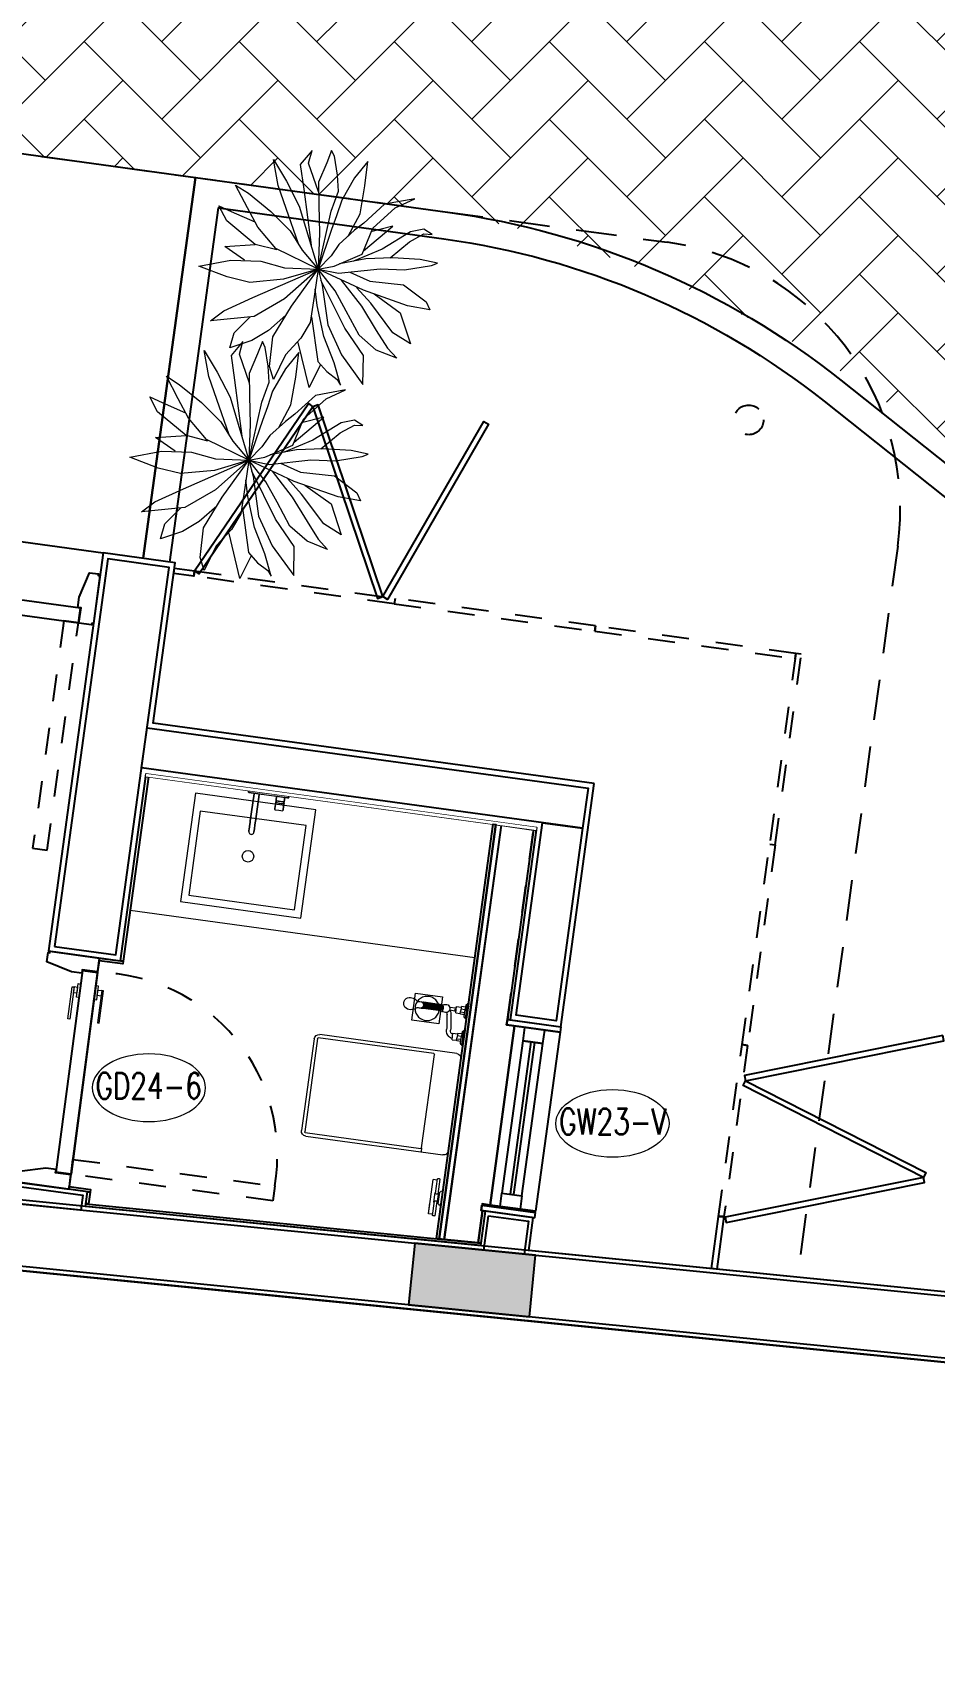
# Model space of a CAD drawing. Header units: metres. Extents: x 42 to 199, y -121 to 268.
# Drawn here: x 76.64 to 79.98, y -82.59 to -76.56 of the extents above; entities that cross this region are included whole.
import ezdxf
from ezdxf.enums import TextEntityAlignment as Align

# ---------------------------------------------------------------- set-up
doc = ezdxf.new("R2010")
doc.units = ezdxf.units.M
doc.header["$LTSCALE"] = 0.3
doc.linetypes.add('HIDDEN', pattern=[0.375, 0.25, -0.125])
doc.layers.get('0').update_dxf_attribs({"color": 8})
for name, color, linetype in [('A-Cols', 8, 'Continuous'), ('A-DWV', 8, 'Continuous'), ('A-ELEVATION 3', 8, 'Continuous'), ('A-ELEVATION 4', 8, 'Continuous'), ('A-flooring', 8, 'Continuous'), ('A-Glass', 8, 'Continuous'), ('A-Hidden-Above', 8, 'HIDDEN'), ('A-Site Boundary', 8, 'Continuous'), ('A-Wall-Full', 8, 'Continuous'), ('A-Wall-Plst', 8, 'Continuous')]:
    doc.layers.add(name, color=color, linetype=linetype)
for name, color, linetype, lineweight in [('A-DOOR TAGS', 8, 'Continuous', 9), ('A-Hatch', 8, 'Continuous', 9), ('A-LANDSCAPE', 8, 'Continuous', 5), ('A-Plumbing Fixtures', 8, 'Continuous', 0), ('DA HOUSE ARCH LAYOUT', 8, 'Continuous', 9), ('ELEVATION 3', 8, 'Continuous', 13)]:
    doc.layers.add(name, color=color, linetype=linetype, lineweight=lineweight)
doc.styles.add('RomanS-Narrow', font='romans.shx', dxfattribs={"width": 0.75})

# ---------------------------------------------------------------- blocks, each defined once
blk = doc.blocks.new('zw$195B-flat-1-flat-1-flat-1-flat-1-flat-1-flat-1')
at = {"layer": 'A-Site Boundary', "color": 8, "ltscale": 0.6}
for points in [[(30.9785, 5.1523), (30.2862, -1.8121), (29.6282, -8.4313), (29.1107, -13.637), (28.9733, -15.0186), (28.765, -17.114), (28.5491, -19.2858), (28.4154, -20.6307), (28.2929, -21.8633), (28.0026, -24.7832), (27.6923, -27.9053), (27.517, -29.6682), (27.2042, -32.8151), (26.8782, -36.0943), (26.5516, -39.3802), (-7.0022, -34.7719)], [(30.7198, 5.178), (30.0275, -1.7864), (29.3695, -8.4055), (28.852, -13.6112), (28.7146, -14.9928), (28.5063, -17.0883), (28.2904, -19.2601), (28.1567, -20.6049), (28.0342, -21.8376), (27.7439, -24.7575), (27.4336, -27.8796), (27.2583, -29.6425), (26.9455, -32.7893), (26.6195, -36.0686), (26.3195, -39.0858), (-6.7217, -34.548), (-6.3673, -30.4861), (-5.6909, -22.7347), (-5.0415, -15.2918), (-4.322, -7.0464), (-3.7186, -0.1311), (-3.2226, 5.5538)]]:
    blk.add_lwpolyline(points, dxfattribs=at)
blk = doc.blocks.new('zw$81B5-flat-1-flat-1-flat-1-flat-1-flat-1-flat-1-flat-1')
at = {"color": 4}
for p, q in [((-0.5618, -0.5486), (-0.5618, -0.0361)), ((-0.5493, -0.4648), (-0.5493, -0.0323)), ((-0.5468, -0.0298), (-0.1968, -0.0298)), ((-0.543, -0.0173), (-0.2005, -0.0173)), ((-0.1943, -0.0323), (-0.1943, -0.4648)), ((-0.1818, -0.0361), (-0.1818, -0.5486)), ((-0.7329, -0.459), (-0.7329, -0.4021)), ((-0.7327, -0.4595), (-0.7327, -0.4024)), ((-0.7322, -0.4604), (-0.7322, -0.403)), ((-0.7314, -0.4615), (-0.7314, -0.4038)), ((-0.7303, -0.4629), (-0.7303, -0.4048)), ((-0.7289, -0.4641), (-0.7289, -0.4057)), ((-0.7272, -0.4651), (-0.7272, -0.4066)), ((-0.7254, -0.4659), (-0.7254, -0.4072)), ((-0.7235, -0.4664), (-0.7235, -0.4077)), ((-0.7215, -0.4666), (-0.7215, -0.4078)), ((-0.7195, -0.4664), (-0.7195, -0.4077)), ((-0.7175, -0.466), (-0.7175, -0.4073)), ((-0.7156, -0.4652), (-0.7156, -0.4067)), ((-0.7139, -0.4642), (-0.7139, -0.4058)), ((-0.7125, -0.4629), (-0.7125, -0.4048)), ((-0.7113, -0.4615), (-0.7113, -0.4038)), ((-0.7103, -0.4601), (-0.7103, -0.4028)), ((-0.7098, -0.459), (-0.7098, -0.4021)), ((-0.7329, -0.4664), (-0.7329, -0.4722)), ((-0.7098, -0.4664), (-0.7098, -0.4722)), ((-0.1968, -0.4673), (-0.5468, -0.4673)), ((-0.1968, -0.4673), (-0.1818, -0.4673)), ((-0.7358, -0.5572), (-0.7358, -0.5426)), ((-0.7098, -0.5246), (-0.7336, -0.5246)), ((-0.7336, -0.5246), (-0.7336, -0.5415)), ((-0.7336, -0.5415), (-0.7217, -0.5415)), ((-0.7277, -0.5415), (-0.7277, -0.5572)), ((-0.7268, -0.5219), (-0.7268, -0.4997)), ((-0.7098, -0.5415), (-0.7217, -0.5415)), ((-0.7166, -0.5219), (-0.7166, -0.4999)), ((-0.7158, -0.5415), (-0.7158, -0.5572)), ((-0.7098, -0.5246), (-0.7098, -0.5415)), ((-0.7076, -0.5572), (-0.7076, -0.5426)), ((-0.6358, -0.5572), (-0.6358, -0.5426)), ((-0.6098, -0.5246), (-0.6336, -0.5246)), ((-0.6336, -0.5246), (-0.6336, -0.5415)), ((-0.6336, -0.5415), (-0.6217, -0.5415)), ((-0.6277, -0.5415), (-0.6277, -0.5572)), ((-0.6098, -0.5415), (-0.6217, -0.5415)), ((-0.6158, -0.5415), (-0.6158, -0.5572)), ((-0.6098, -0.5246), (-0.6098, -0.5415)), ((-0.6076, -0.5572), (-0.6076, -0.5426)), ((-0.091, -0.5509), (-0.091, -0.5409)), ((-0.0358, -0.5409), (-0.091, -0.5409)), ((0.0415, -0.5256), (-0.0866, -0.5255)), ((-0.0865, -0.5409), (-0.0865, -0.5255)), ((-0.0037, -0.5398), (-0.0397, -0.5398)), ((0.046, -0.5409), (-0.0077, -0.5409)), ((0.0415, -0.5256), (0.0005, -0.5256)), ((0.0415, -0.5409), (0.0415, -0.5255)), ((0.046, -0.5509), (0.046, -0.5409)), ((-0.7513, -0.5673), (-0.7513, -0.5646)), ((-0.7513, -0.5673), (-0.6923, -0.5673)), ((-0.6945, -0.5634), (-0.7491, -0.5634)), ((-0.7433, -0.5572), (-0.7218, -0.5572)), ((-0.7003, -0.5572), (-0.7218, -0.5572)), ((-0.6923, -0.5673), (-0.6923, -0.5646)), ((-0.6513, -0.5673), (-0.6513, -0.5646)), ((-0.6513, -0.5673), (-0.5923, -0.5673)), ((-0.5945, -0.5634), (-0.6491, -0.5634)), ((-0.6433, -0.5572), (-0.6218, -0.5572)), ((-0.6003, -0.5572), (-0.6218, -0.5572)), ((-0.5923, -0.5673), (-0.5923, -0.5646)), ((-0.2005, -0.5673), (-0.543, -0.5673)), ((-0.0358, -0.5509), (-0.091, -0.5509)), ((-0.0492, -0.5633), (-0.0492, -0.5673)), ((0.0058, -0.5673), (-0.0492, -0.5673)), ((0.0003, -0.5568), (-0.0437, -0.5568)), ((-0.0017, -0.5528), (-0.0417, -0.5528)), ((-0.0417, -0.5528), (-0.0417, -0.5568)), ((0.046, -0.5509), (-0.0077, -0.5509)), ((-0.0017, -0.5528), (-0.0017, -0.5568)), ((0.0058, -0.5633), (0.0058, -0.5673))]:
    blk.add_line(p, q, dxfattribs=at)
blk.add_lwpolyline([(-0.6618, -0.4673), (-0.6618, -0.3673), (-0.7618, -0.3673), (-0.7618, -0.4673)], close=True, dxfattribs=at)
for points in [[(-0.091, -0.5489), (-0.092, -0.5489), (-0.092, -0.5429), (-0.091, -0.5429)], [(0.046, -0.5489), (0.047, -0.5489), (0.047, -0.5429), (0.046, -0.5429)]]:
    blk.add_lwpolyline(points, dxfattribs=at)
blk.add_circle((-0.7118, -0.4173), 0.045, dxfattribs=at)
for centre, radius, start, end in [((-0.543, -0.0361), 0.0188, 90, 180), ((-0.5468, -0.0323), 0.0025, 90, 180), ((-0.2005, -0.0361), 0.0188, 0, 90), ((-0.1968, -0.0323), 0.0025, 0, 90), ((-0.7213, -0.3507), 0.0225, 359.13512, 180.86488), ((-0.7011, -0.352), 0.0427, 178.74832, 206.48764), ((-0.7414, -0.352), 0.0427, 333.51236, 1.25168), ((-0.7485, -0.3854), 0.017, 16.28796, 57.35187), ((-0.7308, -0.3984), 0.0028, 137.30645, 222.69355), ((-0.7317, -0.3956), 0.0015, 143.14409, 216.85591), ((-0.7317, -0.4012), 0.0015, 143.14409, 216.85591), ((-0.7791, -0.3852), 0.0471, 348.35706, 5.62526), ((-0.7213, -0.3897), 0.0126, 203.43682, 336.56318), ((-0.7213, -0.3908), 0.0129, 206.35513, 333.64487), ((-0.7213, -0.3928), 0.0138, 213.13707, 326.86293), ((-0.7213, -0.3932), 0.0146, 217.53979, 322.46021), ((-0.6636, -0.3852), 0.0471, 174.37474, 191.64294), ((-0.6942, -0.3854), 0.017, 122.64813, 163.71204), ((-0.711, -0.3956), 0.0015, 323.14409, 36.85591), ((-0.7118, -0.3984), 0.0028, 317.30645, 42.69355), ((-0.711, -0.4012), 0.0015, 323.14409, 36.85591), ((-0.7056, -0.4862), 0.0307, 152.77271, 191.59958), ((-0.7308, -0.4627), 0.0028, 137.30645, 222.69355), ((-0.7317, -0.4599), 0.0015, 143.14409, 216.85591), ((-0.7317, -0.4655), 0.0015, 143.14409, 216.85591), ((-0.7213, -0.454), 0.0126, 203.43682, 336.56318), ((-0.7213, -0.455), 0.0129, 206.35513, 333.64487), ((-0.7213, -0.457), 0.0138, 213.13707, 326.86293), ((-0.7213, -0.4575), 0.0146, 217.53979, 322.46021), ((-0.7213, -0.4589), 0.0176, 229.01471, 310.98529), ((-0.711, -0.4599), 0.0015, 323.14409, 36.85591), ((-0.7118, -0.4627), 0.0028, 317.30645, 42.69355), ((-0.711, -0.4655), 0.0015, 323.14409, 36.85591), ((-0.7369, -0.4862), 0.0307, 348.40042, 27.22729), ((-0.5468, -0.4648), 0.0025, 180, 270), ((-0.1968, -0.4648), 0.0025, 270, 0), ((-0.732, -0.5471), 0.00586, 105.90759, 129.9207), ((-0.7213, -0.4839), 0.0167, 210.51061, 329.48939), ((-0.7217, -0.5305), 0.01, 35.77621, 144.22379), ((-0.6932, -0.4637), 0.0448, 238.59321, 263.76859), ((-0.7114, -0.5471), 0.00586, 50.0793, 74.09241), ((-0.6949, -0.4669), 0.0268, 244.08238, 263.22663), ((-0.5028, 0.9912), 1.4974, 262.50726, 264.59327), ((-0.6006, 0.1115), 0.6274, 261.06025, 266.04027), ((-0.6441, -0.5317), 0.0321, 39.66968, 89.63365), ((-0.6437, -0.5296), 0.0153, 19.05037, 90.60848), ((-0.632, -0.5471), 0.00586, 105.90759, 129.9207), ((-0.6386, -0.5265), 0.0245, 4.30108, 38.58504), ((-0.6114, -0.5471), 0.00586, 50.0793, 74.09241), ((-0.0447, -0.5457), 0.00768, 39.58568, 50.11974), ((-0.0442, -0.5459), 0.00975, 329.15544, 30.84456), ((0.0007, -0.5459), 0.00975, 149.15544, 210.84456), ((0.0012, -0.5457), 0.00768, 129.88026, 141.05832), ((-0.7492, -0.5658), 0.00241, 88.02823, 152.08212), ((-0.7368, -0.5693), 0.0138, 118.34358, 154.21036), ((-0.7068, -0.5693), 0.0138, 25.78964, 61.65642), ((-0.6944, -0.5658), 0.00241, 27.91788, 91.97177), ((-0.6492, -0.5658), 0.00241, 88.02823, 152.08212), ((-0.6368, -0.5693), 0.0138, 118.34358, 154.21036), ((-0.6068, -0.5693), 0.0138, 25.78964, 61.65642), ((-0.5944, -0.5658), 0.00241, 27.91788, 91.97177), ((-0.543, -0.5486), 0.0188, 180, 270), ((-0.2005, -0.5486), 0.0188, 270, 0), ((-0.0449, -0.564), 0.00443, 107.77465, 170.86111), ((-0.0475, -0.5562), 0.00383, 289.81975, 350.77122), ((-0.0447, -0.5457), 0.00768, 292.38793, 317.69948), ((0.0012, -0.5457), 0.00768, 222.30052, 247.61207), ((0.004, -0.5562), 0.00383, 189.22878, 250.18025), ((0.0014, -0.564), 0.00443, 9.13889, 72.22535)]:
    blk.add_arc(centre, radius, start, end, dxfattribs=at)
blk = doc.blocks.new('RED_ROSETTA_PV_XREF 22.07.21$0$A$C7F376221-flat-2-flat-1-flat-1-flat-1-flat-1-flat-1-flat-1')
at = {"color": 4, "ltscale": 0.5}
for p, q in [((0.45, 0.5), (0, 0.5)), ((0, 0.5), (0, 0)), ((0.38, 0.47), (0.03, 0.47)), ((0.03, 0.47), (0.03, 0.03)), ((0.38, 0.03), (0.38, 0.47)), ((0.45, 0), (0.45, 0.5)), ((0.4839, 0.2837), (0.4836, 0.283)), ((0.4836, 0.283), (0.4836, 0.2828)), ((0.4836, 0.2828), (0.4836, 0.2823)), ((0.4836, 0.2823), (0.4836, 0.2815)), ((0.4836, 0.2815), (0.4836, 0.2805)), ((0.4836, 0.2805), (0.4836, 0.2793)), ((0.4836, 0.2793), (0.4836, 0.278)), ((0.4836, 0.278), (0.4836, 0.2635)), ((0.4836, 0.278), (0.4836, 0.277)), ((0.4836, 0.278), (0.4836, 0.2635)), ((0.4836, 0.277), (0.4836, 0.2743)), ((0.4836, 0.2766), (0.4836, 0.2756)), ((0.4836, 0.2756), (0.4836, 0.273)), ((0.4836, 0.2743), (0.4836, 0.2698)), ((0.4836, 0.273), (0.4836, 0.2688)), ((0.4836, 0.2698), (0.4836, 0.2639)), ((0.4836, 0.2688), (0.4836, 0.2635)), ((0.4846, 0.284), (0.4839, 0.2837)), ((0.4839, 0.2837), (0.4839, 0.2835)), ((0.4839, 0.2835), (0.4839, 0.2829)), ((0.4839, 0.2829), (0.4839, 0.282)), ((0.4839, 0.282), (0.4839, 0.2808)), ((0.4839, 0.2808), (0.4839, 0.2795)), ((0.4839, 0.2795), (0.4839, 0.278)), ((0.4839, 0.278), (0.4839, 0.2)), ((0.4839, 0.278), (0.4839, 0.2)), ((0.4906, 0.284), (0.4846, 0.284)), ((0.4846, 0.284), (0.4906, 0.284)), ((0.4906, 0.284), (0.4906, 0.2838)), ((0.4906, 0.2838), (0.4906, 0.2832)), ((0.4906, 0.2832), (0.4906, 0.2822)), ((0.4906, 0.2822), (0.4906, 0.281)), ((0.4906, 0.281), (0.4906, 0.2795)), ((0.4906, 0.2795), (0.4906, 0.278)), ((0.4906, 0.278), (0.4906, 0.2)), ((0.4906, 0.278), (0.4906, 0.2)), ((0.3139, 0.2527), (0.3136, 0.25)), ((0.3139, 0.2527), (0.3136, 0.25)), ((0.3136, 0.25), (0.3139, 0.2473)), ((0.3136, 0.25), (0.3139, 0.2473)), ((0.3149, 0.2552), (0.3139, 0.2527)), ((0.3149, 0.2552), (0.3139, 0.2527)), ((0.3139, 0.2473), (0.3149, 0.2448)), ((0.3139, 0.2473), (0.3149, 0.2448)), ((0.3165, 0.2574), (0.3149, 0.2552)), ((0.3149, 0.2448), (0.3165, 0.2426)), ((0.3185, 0.2591), (0.3165, 0.2574)), ((0.3165, 0.2426), (0.3185, 0.2409)), ((0.3209, 0.2601), (0.3185, 0.2591)), ((0.3185, 0.2409), (0.3209, 0.2399)), ((0.3234, 0.2605), (0.3209, 0.2601)), ((0.3209, 0.2399), (0.3234, 0.2395)), ((0.3376, 0.2605), (0.3234, 0.2605)), ((0.3234, 0.2605), (0.3376, 0.2605)), ((0.3234, 0.2395), (0.3376, 0.2395)), ((0.3376, 0.2395), (0.3234, 0.2395)), ((0.3395, 0.2605), (0.3376, 0.2605)), ((0.3376, 0.2605), (0.3395, 0.2605)), ((0.3395, 0.2395), (0.3376, 0.2395)), ((0.3376, 0.2395), (0.3395, 0.2395)), ((0.3419, 0.2605), (0.3395, 0.2605)), ((0.3395, 0.2605), (0.3419, 0.2605)), ((0.3419, 0.2395), (0.3395, 0.2395)), ((0.3395, 0.2395), (0.3419, 0.2395)), ((0.3419, 0.2605), (0.3447, 0.2605)), ((0.3447, 0.2605), (0.3419, 0.2605)), ((0.3419, 0.2395), (0.3447, 0.2395)), ((0.3447, 0.2395), (0.3419, 0.2395)), ((0.3447, 0.2605), (0.348, 0.2605)), ((0.348, 0.2605), (0.3447, 0.2605)), ((0.3447, 0.2395), (0.348, 0.2395)), ((0.348, 0.2395), (0.3447, 0.2395)), ((0.3516, 0.2605), (0.348, 0.2605)), ((0.348, 0.2605), (0.3516, 0.2605)), ((0.348, 0.2395), (0.3516, 0.2395)), ((0.3516, 0.2395), (0.348, 0.2395)), ((0.3554, 0.2605), (0.3516, 0.2605)), ((0.3516, 0.2605), (0.3554, 0.2605)), ((0.3516, 0.2395), (0.3554, 0.2395)), ((0.3554, 0.2395), (0.3516, 0.2395)), ((0.3554, 0.2605), (0.3595, 0.2605)), ((0.3595, 0.2605), (0.3554, 0.2605)), ((0.3595, 0.2395), (0.3554, 0.2395)), ((0.3554, 0.2395), (0.3595, 0.2395)), ((0.3595, 0.2605), (0.3638, 0.2605)), ((0.3638, 0.2605), (0.3595, 0.2605)), ((0.3638, 0.2395), (0.3595, 0.2395)), ((0.3595, 0.2395), (0.3638, 0.2395)), ((0.3638, 0.2605), (0.3681, 0.2605)), ((0.3681, 0.2605), (0.3638, 0.2605)), ((0.3638, 0.2395), (0.3681, 0.2395)), ((0.3681, 0.2395), (0.3638, 0.2395)), ((0.3681, 0.2605), (0.4801, 0.2605)), ((0.4801, 0.2605), (0.3681, 0.2605)), ((0.3681, 0.2395), (0.4801, 0.2395)), ((0.4801, 0.2395), (0.3681, 0.2395)), ((0.4806, 0.2605), (0.4801, 0.2605)), ((0.4801, 0.2605), (0.4806, 0.2605)), ((0.4801, 0.2395), (0.4806, 0.2395)), ((0.4806, 0.2395), (0.4801, 0.2395)), ((0.4814, 0.2607), (0.4806, 0.2605)), ((0.4806, 0.2395), (0.4814, 0.2393)), ((0.4824, 0.2612), (0.4814, 0.2607)), ((0.4814, 0.2393), (0.4824, 0.2388)), ((0.4832, 0.2622), (0.4824, 0.2612)), ((0.4824, 0.2388), (0.4832, 0.2378)), ((0.4836, 0.2635), (0.4832, 0.2622)), ((0.4832, 0.2378), (0.4836, 0.2365)), ((0.4836, 0.266), (0.4836, 0.2654)), ((0.4836, 0.2654), (0.4836, 0.2639)), ((0.4836, 0.2646), (0.4836, 0.2641)), ((0.4836, 0.2641), (0.4836, 0.2635)), ((0.4836, 0.2639), (0.4836, 0.2613)), ((0.4836, 0.2639), (0.4836, 0.2572)), ((0.4836, 0.2613), (0.4836, 0.258)), ((0.4836, 0.258), (0.4836, 0.2541)), ((0.4836, 0.2572), (0.4836, 0.25)), ((0.4836, 0.2541), (0.4836, 0.25)), ((0.4836, 0.25), (0.4836, 0.2428)), ((0.4836, 0.25), (0.4836, 0.2459)), ((0.4836, 0.2459), (0.4836, 0.242)), ((0.4836, 0.2428), (0.4836, 0.2361)), ((0.4836, 0.242), (0.4836, 0.2387)), ((0.4836, 0.2387), (0.4836, 0.2361)), ((0.4836, 0.2365), (0.4836, 0.2312)), ((0.4836, 0.2365), (0.4836, 0.2359)), ((0.4836, 0.2365), (0.4836, 0.2)), ((0.4836, 0.2361), (0.4836, 0.2346)), ((0.4836, 0.2361), (0.4836, 0.2302)), ((0.4836, 0.2359), (0.4836, 0.2354)), ((0.4836, 0.2346), (0.4836, 0.234)), ((0.4836, 0.2312), (0.4836, 0.227)), ((0.4836, 0.2302), (0.4836, 0.2257)), ((0.4836, 0.227), (0.4836, 0.2244)), ((0.4836, 0.2257), (0.4836, 0.223)), ((0.4836, 0.2244), (0.4836, 0.2234)), ((0.4836, 0.223), (0.4836, 0.222)), ((0.4278, 0.1667), (0.4276, 0.1662)), ((0.4276, 0.1662), (0.4276, 0.15)), ((0.4276, 0.15), (0.4276, 0.1338)), ((0.4282, 0.167), (0.4278, 0.1667)), ((0.4301, 0.167), (0.4282, 0.167)), ((0.4282, 0.167), (0.4301, 0.167)), ((0.4435, 0.167), (0.4301, 0.167)), ((0.4301, 0.167), (0.4435, 0.167)), ((0.4435, 0.167), (0.4465, 0.167)), ((0.4465, 0.167), (0.4435, 0.167)), ((0.4606, 0.167), (0.4465, 0.167)), ((0.4465, 0.167), (0.4606, 0.167)), ((0.4567, 0.1544), (0.4566, 0.15)), ((0.4566, 0.15), (0.4567, 0.1456)), ((0.4571, 0.1584), (0.4567, 0.1544)), ((0.4567, 0.1456), (0.4571, 0.1416)), ((0.4577, 0.162), (0.4571, 0.1584)), ((0.4571, 0.1416), (0.4577, 0.138)), ((0.4586, 0.1647), (0.4577, 0.162)), ((0.4577, 0.138), (0.4586, 0.1353)), ((0.4595, 0.1664), (0.4586, 0.1647)), ((0.4586, 0.1353), (0.4595, 0.1336)), ((0.4606, 0.166), (0.4592, 0.1658)), ((0.4592, 0.1342), (0.4606, 0.134)), ((0.4606, 0.167), (0.4595, 0.1664)), ((0.4606, 0.167), (0.4606, 0.1664)), ((0.4606, 0.1664), (0.4606, 0.166)), ((0.4646, 0.166), (0.4606, 0.166)), ((0.4606, 0.166), (0.4646, 0.166)), ((0.4648, 0.1668), (0.4646, 0.1663)), ((0.4646, 0.1663), (0.4646, 0.166)), ((0.4646, 0.166), (0.4646, 0.1654)), ((0.4646, 0.1654), (0.4646, 0.1639)), ((0.4646, 0.1639), (0.4646, 0.1613)), ((0.4646, 0.1613), (0.4646, 0.1579)), ((0.4646, 0.1579), (0.4646, 0.1541)), ((0.4646, 0.1541), (0.4646, 0.15)), ((0.4646, 0.15), (0.4646, 0.1459)), ((0.4646, 0.1459), (0.4646, 0.1421)), ((0.4646, 0.1421), (0.4646, 0.1387)), ((0.4646, 0.1387), (0.4646, 0.1361)), ((0.4646, 0.1361), (0.4646, 0.1346)), ((0.4646, 0.1346), (0.4646, 0.134)), ((0.4653, 0.167), (0.4648, 0.1668)), ((0.4648, 0.1668), (0.4648, 0.1662)), ((0.4648, 0.1662), (0.4648, 0.1645)), ((0.4648, 0.1645), (0.4648, 0.1619)), ((0.4648, 0.1619), (0.4648, 0.1584)), ((0.4648, 0.1584), (0.4648, 0.1543)), ((0.4648, 0.1543), (0.4648, 0.15)), ((0.4648, 0.15), (0.4648, 0.1457)), ((0.4648, 0.1457), (0.4648, 0.1417)), ((0.4648, 0.1417), (0.4648, 0.1382)), ((0.4648, 0.1382), (0.4648, 0.1355)), ((0.4648, 0.1355), (0.4648, 0.1339)), ((0.4653, 0.167), (0.4836, 0.167)), ((0.4836, 0.167), (0.4653, 0.167)), ((0.4836, 0.2), (0.4836, 0.167)), ((0.4836, 0.178), (0.4836, 0.177)), ((0.4836, 0.177), (0.4836, 0.1743)), ((0.4836, 0.1766), (0.4836, 0.1756)), ((0.4836, 0.1756), (0.4836, 0.173)), ((0.4836, 0.1743), (0.4836, 0.1698)), ((0.4836, 0.173), (0.4836, 0.1688)), ((0.4836, 0.1698), (0.4836, 0.1639)), ((0.4836, 0.1688), (0.4836, 0.167)), ((0.4836, 0.1675), (0.4836, 0.1669)), ((0.4836, 0.1675), (0.4836, 0.167)), ((0.4836, 0.1669), (0.4836, 0.1652)), ((0.4836, 0.1652), (0.4836, 0.1624)), ((0.4836, 0.1639), (0.4836, 0.1572)), ((0.4836, 0.1624), (0.4836, 0.1588)), ((0.4836, 0.1588), (0.4836, 0.1545)), ((0.4836, 0.1572), (0.4836, 0.15)), ((0.4836, 0.1545), (0.4836, 0.15)), ((0.4836, 0.15), (0.4836, 0.1428)), ((0.4836, 0.15), (0.4836, 0.1455)), ((0.4836, 0.1455), (0.4836, 0.1412)), ((0.4836, 0.1428), (0.4836, 0.1361)), ((0.4836, 0.1412), (0.4836, 0.1376)), ((0.4836, 0.1376), (0.4836, 0.1348)), ((0.4836, 0.1361), (0.4836, 0.1302)), ((0.4836, 0.1348), (0.4836, 0.1331)), ((0.4839, 0.2), (0.4839, 0.122)), ((0.4906, 0.2), (0.4906, 0.122)), ((0.4276, 0.1338), (0.4278, 0.1333)), ((0.4278, 0.1333), (0.4282, 0.133)), ((0.4282, 0.133), (0.4301, 0.133)), ((0.4301, 0.133), (0.4282, 0.133)), ((0.4465, 0.133), (0.4301, 0.133)), ((0.4301, 0.133), (0.4465, 0.133)), ((0.4465, 0.133), (0.4606, 0.133)), ((0.4606, 0.133), (0.4465, 0.133)), ((0.4595, 0.1336), (0.4606, 0.133)), ((0.4646, 0.134), (0.4606, 0.134)), ((0.4606, 0.134), (0.4606, 0.1336)), ((0.4606, 0.134), (0.4646, 0.134)), ((0.4606, 0.1336), (0.4606, 0.133)), ((0.4646, 0.134), (0.4646, 0.1338)), ((0.4646, 0.1338), (0.4648, 0.1333)), ((0.4648, 0.1339), (0.4648, 0.1333)), ((0.4648, 0.1333), (0.4653, 0.133)), ((0.4653, 0.133), (0.4836, 0.133)), ((0.4836, 0.133), (0.4653, 0.133)), ((0.4836, 0.1331), (0.4836, 0.1325)), ((0.4836, 0.133), (0.4836, 0.122)), ((0.4836, 0.133), (0.4836, 0.1312)), ((0.4836, 0.133), (0.4836, 0.1325)), ((0.4836, 0.1312), (0.4836, 0.127)), ((0.4836, 0.1302), (0.4836, 0.1257)), ((0.4836, 0.127), (0.4836, 0.1244)), ((0.4836, 0.1257), (0.4836, 0.123)), ((0.4836, 0.1244), (0.4836, 0.1234)), ((0.4836, 0.123), (0.4836, 0.122)), ((0.4836, 0.122), (0.4836, 0.1207)), ((0.4836, 0.1207), (0.4836, 0.1195)), ((0.4836, 0.1195), (0.4836, 0.1185)), ((0.4836, 0.1185), (0.4836, 0.1177)), ((0.4836, 0.1177), (0.4836, 0.1172)), ((0.4836, 0.1172), (0.4836, 0.117)), ((0.4836, 0.117), (0.4839, 0.1163)), ((0.4839, 0.122), (0.4839, 0.1205)), ((0.4839, 0.1205), (0.4839, 0.1192)), ((0.4839, 0.1192), (0.4839, 0.118)), ((0.4839, 0.118), (0.4839, 0.1171)), ((0.4839, 0.1171), (0.4839, 0.1165)), ((0.4839, 0.1165), (0.4839, 0.1163)), ((0.4839, 0.1163), (0.4846, 0.116)), ((0.4846, 0.116), (0.4906, 0.116)), ((0.4906, 0.116), (0.4846, 0.116)), ((0.4906, 0.122), (0.4906, 0.1205)), ((0.4906, 0.1205), (0.4906, 0.119)), ((0.4906, 0.119), (0.4906, 0.1178)), ((0.4906, 0.1178), (0.4906, 0.1168)), ((0.4906, 0.1168), (0.4906, 0.1162)), ((0.4906, 0.1162), (0.4906, 0.116)), ((0, 0), (0.45, 0)), ((0.03, 0.03), (0.38, 0.03))]:
    blk.add_line(p, q, dxfattribs=at)
blk.add_circle((0.2223, 0.25), 0.0237, dxfattribs=at)
blk = doc.blocks.new('*U102')
at = {"color": 8}
for points in [[(3.3169, -0.025), (3.3669, -0.025), (3.3669, 0.05), (3.3169, 0.05)], [(3.3669, 0.05), (3.3669, -0.025), (3.9369, -0.025), (3.9369, 0.05)], [(3.9869, -0.025), (3.9369, -0.025), (3.9369, 0.05), (3.9869, 0.05)]]:
    blk.add_lwpolyline(points, close=True, dxfattribs=at)
at = {"layer": 'A-Glass', "color": 8}
blk.add_lwpolyline([(3.3669, 0.0195), (3.3669, 0.0055), (3.9369, 0.0055), (3.9369, 0.0195)], close=True, dxfattribs=at)
blk = doc.blocks.new('A$C51112CEF')
at = {"color": 8, "transparency": 33554572}
for p, q in [((0.531, 1.577), (0.559, 1.426)), ((0.587, 1.553), (0.531, 1.577)), ((0.806, 1.406), (0.834, 1.59)), ((0.834, 1.59), (0.85, 1.63)), ((0.85, 1.63), (0.875, 1.513)), ((1.05, 1.536), (1.047, 1.593)), ((1.047, 1.593), (1.084, 1.536)), ((0.512, 1.376), (0.3, 1.446)), ((0.3, 1.446), (0.375, 1.326)), ((0.703, 1.399), (0.587, 1.553)), ((0.875, 1.513), (0.887, 1.322)), ((1.065, 1.446), (0.947, 1.252)), ((0.997, 1.439), (1.05, 1.536)), ((1.084, 1.536), (1.065, 1.446)), ((1.228, 1.342), (1.29, 1.476)), ((1.29, 1.476), (1.253, 1.269)), ((0.2, 1.352), (0.256, 1.212)), ((0.269, 1.289), (0.2, 1.352)), ((0.64, 1.198), (0.512, 1.376)), ((0.559, 1.426), (0.665, 1.125)), ((0.728, 1.168), (0.703, 1.399)), ((0.812, 1.238), (0.806, 1.406)), ((0.887, 1.306), (0.997, 1.439)), ((1.09, 1.188), (1.228, 1.342)), ((0.39, 1.212), (0.269, 1.289)), ((0.375, 1.326), (0.578, 1.175)), ((0.781, 0.954), (0.812, 1.238)), ((0.947, 1.252), (0.864, 1.056)), ((0.887, 1.322), (0.881, 1.141)), ((0.934, 1.125), (1.103, 1.326)), ((1.103, 1.326), (1.065, 1.175)), ((1.253, 1.269), (1.125, 1.128)), ((0.022, 1.121), (0.219, 1.125)), ((0.225, 0.974), (0.022, 1.121)), ((0.219, 1.125), (0.406, 0.997)), ((0.256, 1.212), (0.359, 1.095)), ((0.556, 1.111), (0.39, 1.212)), ((0.578, 1.175), (0.684, 1.078)), ((0.665, 1.125), (0.809, 0.815)), ((0.789, 1.031), (0.728, 1.168)), ((0.831, 0.924), (0.912, 1.115)), ((0.881, 1.141), (0.847, 0.961)), ((0.912, 1.115), (1.09, 1.188)), ((1.125, 1.128), (1.075, 1.064)), ((1.187, 1.101), (1.378, 1.135)), ((1.378, 1.135), (1.546, 1.155)), ((1.546, 1.155), (1.434, 1.064)), ((0.359, 1.095), (0.522, 1.007)), ((0.522, 1.007), (0.662, 0.931)), ((0.735, 0.973), (0.556, 1.111)), ((1.075, 1.064), (0.978, 0.957)), ((1.034, 1.02), (1.187, 1.101)), ((1.434, 1.064), (1.281, 0.977)), ((0.016, 0.967), (0.169, 0.924)), ((0.056, 0.944), (0.016, 0.967)), ((0.109, 0.874), (0.056, 0.944)), ((0.169, 0.924), (0.35, 0.854)), ((0.428, 0.88), (0.225, 0.974)), ((0.406, 0.997), (0.735, 0.834)), ((0.662, 0.931), (0.809, 0.815)), ((0.809, 0.815), (0.781, 0.954)), ((0.809, 0.815), (0.831, 0.924)), ((1.081, 0.907), (0.809, 0.815)), ((0.9, 0.904), (0.809, 0.815)), ((0.809, 0.815), (1.206, 0.904)), ((0.978, 0.957), (0.9, 0.904)), ((1.175, 0.941), (1.081, 0.907)), ((1.281, 0.977), (1.175, 0.941)), ((1.206, 0.904), (1.343, 0.954)), ((1.343, 0.954), (1.453, 0.947)), ((1.453, 0.947), (1.581, 0.927)), ((1.621, 0.907), (1.537, 0.874)), ((1.581, 0.927), (1.621, 0.907)), ((0.157, 0.831), (0, 0.753)), ((0.178, 0.813), (0.109, 0.874)), ((0.484, 0.77), (0.178, 0.813)), ((0.35, 0.854), (0.562, 0.807)), ((0.7, 0.843), (0.428, 0.88)), ((0.622, 0.787), (0.444, 0.76)), ((0.556, 0.633), (0.809, 0.815)), ((0.562, 0.807), (0.676, 0.794)), ((0.809, 0.815), (0.606, 0.586)), ((0.615, 0.368), (0.809, 0.815)), ((0.809, 0.815), (0.622, 0.787)), ((0.809, 0.815), (0.7, 0.843)), ((0.809, 0.815), (0.74, 0.579)), ((1.056, 0.823), (0.809, 0.815)), ((0.809, 0.815), (0.95, 0.525)), ((0.818, 0.586), (0.809, 0.815)), ((1.24, 0.686), (0.809, 0.815)), ((0.94, 0.706), (0.809, 0.815)), ((1.25, 0.82), (1.056, 0.823)), ((1.403, 0.817), (1.25, 0.82)), ((1.337, 0.818), (1.534, 0.75)), ((1.537, 0.874), (1.403, 0.817)), ((0, 0.753), (0.309, 0.679)), ((0.337, 0.696), (0.225, 0.592)), ((0.444, 0.76), (0.337, 0.696)), ((1.072, 0.623), (0.94, 0.706)), ((1.356, 0.716), (0.973, 0.766)), ((0.982, 0.68), (1.225, 0.596)), ((1.412, 0.599), (1.24, 0.686)), ((1.525, 0.693), (1.356, 0.716)), ((1.621, 0.773), (1.525, 0.693)), ((1.534, 0.75), (1.621, 0.773)), ((0.225, 0.592), (0.056, 0.509)), ((0.347, 0.505), (0.556, 0.633)), ((0.495, 0.595), (0.39, 0.475)), ((0.606, 0.586), (0.487, 0.378)), ((0.74, 0.579), (0.719, 0.348)), ((0.865, 0.422), (0.818, 0.586)), ((1.203, 0.492), (1.072, 0.623)), ((1.225, 0.596), (1.381, 0.542)), ((1.559, 0.509), (1.412, 0.599)), ((0.056, 0.509), (0.144, 0.482)), ((0.144, 0.482), (0.347, 0.505)), ((0.39, 0.475), (0.322, 0.361)), ((0.981, 0.385), (0.943, 0.532)), ((0.95, 0.525), (1.097, 0.402)), ((1.328, 0.338), (1.203, 0.492)), ((1.381, 0.542), (1.559, 0.509)), ((0.322, 0.361), (0.272, 0.211)), ((0.375, 0.241), (0.481, 0.348)), ((0.487, 0.378), (0.456, 0.08)), ((0.525, 0.171), (0.615, 0.368)), ((0.719, 0.348), (0.756, 0.194)), ((0.872, 0.218), (0.865, 0.422)), ((0.965, 0.177), (0.978, 0.385)), ((0.978, 0.385), (1.14, 0.191)), ((1.097, 0.402), (1.228, 0.331)), ((1.203, 0.221), (1.134, 0.382)), ((1.384, 0.251), (1.328, 0.338)), ((0.272, 0.211), (0.375, 0.241)), ((0.872, 0.311), (0.965, 0.177)), ((1.228, 0.331), (1.384, 0.251)), ((0.456, 0.08), (0.525, 0.171)), ((0.756, 0.194), (0.831, 0)), ((0.831, 0), (0.872, 0.218)), ((1.14, 0.191), (1.243, 0.137)), ((1.243, 0.137), (1.203, 0.221))]:
    blk.add_line(p, q, dxfattribs=at)
blk = doc.blocks.new('FK_R_BLR_FINAL FLOOR PLANS_24.09.2020$0$Door Legend-flat-46')
at = {"color": 8, "linetype": 'ByBlock'}
blk.add_ellipse((-0.0021, 0.106), major_axis=(0.21, 0.0004), ratio=0.597277, start_param=-3.141592653589793, end_param=3.141592653589793, dxfattribs=at)
blk = doc.blocks.new('HANDLE DOOR')
for points in [[(-51814.5, 3550.6), (-51864.5, 3550.6), (-51864.5, 3540.6), (-51814.5, 3540.6)], [(-51828.5, 3526.5), (-51849, 3526.5), (-51849, 3540.6), (-51828.5, 3540.6)], [(-51948.5, 3519.8), (-51828.5, 3519.8), (-51828.5, 3526.5), (-51948.5, 3526.5)]]:
    blk.add_lwpolyline(points, close=True)
blk = doc.blocks.new('zw$B4E6')
at = {"layer": 'A-Cols', "ltscale": 0.25}
h = blk.add_hatch(color=256, dxfattribs=at)
h.dxf.hatch_style = 1
h.paths.add_polyline_path([(0, 0.23), (0, 0), (0.45, 0), (0.45, 0.23)])
blk.add_lwpolyline([(0, 0.23), (0, 0), (0.45, 0), (0.45, 0.23)], close=True, dxfattribs=at)
blk = doc.blocks.new('DA HOUSE ARCH LAYOUT')
at = {"layer": 'A-Hatch', "transparency": 33554559}
h = blk.add_hatch(dxfattribs=at)
h.set_pattern_fill('AR-HBONE', color=8, scale=0.002, angle=180)
h.set_pattern_definition([(225, (-128.78441, 160.62717), (-3e-16, -0.2873682), [0.6096, -0.2032]), (315, (-128.9281, 160.48348), (-4e-16, -0.2873682), [0.6096, -0.2032])])
edge = h.paths.add_edge_path()
edge.add_line((-22.457, -16.1204), (-21.7821, -11.2065))
edge.add_line((-21.7821, -11.2065), (-21.5246, -11.2419))
edge.add_line((-21.5246, -11.2419), (-20.5047, -4))
edge.add_line((-20.5047, -4), (-10.65, -4))
edge.add_line((-10.65, -4), (-10.65, -11.845))
edge.add_line((-10.65, -11.845), (-5.22, -11.8479))
edge.add_line((-5.22, -11.8479), (-5.22, -21.7856))
edge.add_line((-5.22, -21.7856), (-8.9455, -21.4152))
edge.add_arc((-7.9603, -9.0186), 12.4357, 225.4515, 265.45622, ccw=False)
edge.add_arc((-19.8206, -20.7957), 4.2817, 42.90095, 78.56241)
edge.add_line((-18.9715, -16.599), (-22.457, -16.1204))
at = {"layer": 'A-DWV', "color": 8, "linetype": 'Continuous'}
for points in [[(-19.9094, -17.9288), (-19.487, -17.309), (-19.4705, -17.3203), (-19.8928, -17.9401)], [(-19.212, -18.0246), (-19.4516, -17.3139), (-19.4705, -17.3203), (-19.2309, -18.031)], [(-19.212, -18.0246), (-18.8371, -17.375), (-18.8198, -17.385), (-19.1946, -18.0346)], [(-20.3322, -18.0676), (-21.1743, -17.9519), (-21.1818, -18.0064), (-20.3397, -18.1221)], [(-20.2903, -18.1227), (-20.2911, -18.1287), (-20.3377, -18.1223), (-20.3299, -18.0658), (-20.3418, -18.0642), (-20.3366, -18.0265), (-20.2989, -17.9358), (-20.2653, -17.9404), (-20.2661, -17.9464), (-20.2601, -17.9472), (-20.2843, -18.1235)], [(-19.9837, -17.9186), (-19.9094, -17.9288), (-19.9121, -17.9486), (-19.9864, -17.9384)], [(-20.2686, -19.416), (-20.3255, -19.4085), (-20.3271, -19.4204), (-20.3649, -19.4155), (-20.4564, -19.3781), (-20.452, -19.3442), (-20.446, -19.345), (-20.4452, -19.339), (-20.2618, -19.3642)], [(-20.422, -20.1587), (-20.3237, -19.4107), (-20.2688, -19.418), (-20.3672, -20.1659)], [(-17.1355, -19.6517), (-17.8708, -19.7994), (-17.8668, -19.8191), (-17.1315, -19.6713)], [(-17.2076, -20.1774), (-17.8759, -19.8369), (-17.8668, -19.8191), (-17.1986, -20.1595)], [(-20.3744, -20.2207), (-20.3675, -20.1679), (-20.4243, -20.1604), (-20.4228, -20.1484), (-20.4606, -20.1435), (-20.5587, -20.1559), (-20.5631, -20.1898), (-20.5571, -20.1906), (-20.5579, -20.1966)], [(-17.2076, -20.1774), (-17.9429, -20.3251), (-17.939, -20.3447), (-17.2037, -20.197)], [(-17.9935, -20.5158), (-17.967, -20.3228), (-17.9468, -20.3228), (-17.9736, -20.5178)]]:
    blk.add_lwpolyline(points, close=True, dxfattribs=at)
at = {"layer": 'A-ELEVATION 3', "color": 8, "ltscale": 0.25}
for p, q in [((-21.1995, -17.7314), (-20.2484, -17.862)), ((-20.3744, -20.2207), (-20.2631, -19.3741))]:
    blk.add_line(p, q, dxfattribs=at)
at = {"layer": 'A-ELEVATION 3', "color": 8}
for points in [[(-18.7499, -19.5921), (-18.5518, -19.6194), (-18.5545, -19.6392), (-18.7526, -19.6119)], [(-18.8445, -20.2808), (-18.6463, -20.308), (-18.6491, -20.3278), (-18.8472, -20.3006)]]:
    blk.add_lwpolyline(points, close=True, dxfattribs=at)
at = {"layer": 'A-ELEVATION 4', "color": 8, "transparency": 33554559}
blk.add_lwpolyline([(-18.7229, -19.6161), (-18.5545, -19.6392), (-18.6457, -20.303), (-18.8141, -20.2799)], close=True, dxfattribs=at)
at = {"layer": 'A-flooring', "color": 8, "ltscale": 0.25}
for points in [[(-20.1837, -19.3749), (-20.0898, -18.6913), (-20.0799, -18.6927), (-20.1738, -19.3763)], [(-20.0884, -18.6814), (-18.642, -18.8801), (-18.6434, -18.89), (-20.0898, -18.6913)], [(-20.2631, -19.3741), (-20.2618, -19.3642), (-20.1738, -19.3763), (-20.1751, -19.3862)], [(-20.3756, -20.2217), (-20.3742, -20.2118), (-20.2951, -20.2227), (-20.2964, -20.2326)], [(-20.3063, -20.2312), (-20.2964, -20.2326), (-20.3024, -20.276), (-20.3123, -20.275)], [(-18.8585, -20.42), (-18.8422, -20.3013), (-18.8323, -20.3026), (-18.8486, -20.421)]]:
    blk.add_lwpolyline(points, close=True, dxfattribs=at)
at = {"layer": 'A-Hidden-Above', "color": 8}
for points in [[(-19.9094, -17.9288), (-19.1663, -18.0308), (-19.1691, -18.0507), (-19.9121, -17.9486)], [(-18.4233, -18.1329), (-19.1663, -18.0308), (-19.1691, -18.0507), (-18.426, -18.1527)], [(-20.3941, -18.1146), (-20.5098, -18.9567), (-20.4553, -18.9641), (-20.3397, -18.1221)], [(-17.6803, -18.2349), (-18.4233, -18.1329), (-18.426, -18.1527), (-17.683, -18.2548)], [(-17.6803, -18.2349), (-17.7775, -18.9424), (-17.7576, -18.9451), (-17.6605, -18.2377)], [(-17.8795, -19.6854), (-17.7775, -18.9424), (-17.7576, -18.9451), (-17.8597, -19.6882)], [(-17.967, -20.3228), (-17.8795, -19.6854), (-17.8597, -19.6882), (-17.9468, -20.3228)], [(-20.3599, -20.111), (-19.612, -20.2094), (-19.6192, -20.2642), (-20.3672, -20.1659)]]:
    blk.add_lwpolyline(points, close=True, dxfattribs=at)
at = {"layer": 'A-Hidden-Above', "color": 8, "ltscale": 0.25}
blk.add_lwpolyline([(-18.7499, -19.5921), (-18.6533, -18.8886), (-18.6434, -18.89), (-18.74, -19.5934)], close=True, dxfattribs=at)
at = {"layer": 'A-Hidden-Above', "color": 8}
blk.add_circle((-17.8552, -17.3692), 0.055, dxfattribs=at)
blk.add_arc((-20.2785, -20.0943), 0.6764, 350.20334, 89.17861, dxfattribs=at)
at = {"layer": 'A-Plumbing Fixtures', "color": 8, "lineweight": 0}
blk.add_lwpolyline([(-20.0799, -18.6927), (-18.8019, -18.8682), (-18.87, -19.3636), (-20.1479, -19.1881)], close=True, dxfattribs=at)
at = {"layer": 'A-Wall-Full', "color": 8, "ltscale": 0.25}
for points in [[(-20.4286, -19.3211), (-20.2008, -19.3524), (-20.0035, -17.9159), (-20.2313, -17.8846)], [(-20.0851, -18.5103), (-18.4505, -18.7348), (-18.4709, -18.8834), (-20.1055, -18.6589)], [(-20.5511, -20.2127), (-20.3232, -20.244), (-20.3307, -20.2985), (-20.5597, -20.2757)]]:
    blk.add_lwpolyline(points, close=True, dxfattribs=at)
at = {"layer": 'A-Wall-Full', "color": 8}
for points in [[(-18.7721, -18.8722), (-18.6533, -18.8888), (-18.7499, -19.5921), (-18.7499, -19.5921), (-18.7526, -19.6119), (-18.723, -19.616), (-18.8141, -20.2799), (-18.8438, -20.2758), (-18.8472, -20.3006), (-18.8423, -20.3014), (-18.8585, -20.42), (-18.9835, -20.4073)], [(-18.6195, -18.863), (-18.4709, -18.8834), (-18.5689, -19.5969), (-18.7175, -19.5765)], [(-18.8195, -20.3195), (-18.6709, -20.3399), (-18.6877, -20.4618), (-18.837, -20.447)]]:
    blk.add_lwpolyline(points, close=True, dxfattribs=at)
at = {"layer": 'ELEVATION 3', "color": 8}
for points in [[(-20.2643, -17.9406), (-20.2649, -17.9455), (-20.261, -17.9461), (-20.2603, -17.9411), (-20.2593, -17.9412), (-20.2601, -17.9472), (-20.2661, -17.9464), (-20.2653, -17.9404)], [(-20.2901, -18.1288), (-20.2894, -18.1238), (-20.2855, -18.1244), (-20.2862, -18.1293), (-20.2852, -18.1295), (-20.2843, -18.1235), (-20.2903, -18.1227), (-20.2911, -18.1287)], [(-20.4518, -19.3432), (-20.4468, -19.3438), (-20.4463, -19.3398), (-20.4513, -19.3392), (-20.4512, -19.3382), (-20.4452, -19.339), (-20.446, -19.345), (-20.452, -19.3442)]]:
    blk.add_lwpolyline(points, close=True, dxfattribs=at)
at = {"layer": 'A-Cols', "color": 8, "ltscale": 0.25, "rotation": 354.3228920286048}
blk.add_blockref('zw$B4E6', (-19.116, -20.6504), dxfattribs=at)
at = {"layer": 'A-DOOR TAGS', "color": 8}
ref = blk.add_blockref('FK_R_BLR_FINAL FLOOR PLANS_24.09.2020$0$Door Legend-flat-46', (-20.0805, -19.9512, 0), dxfattribs=dict(at, xscale=-1))
ref.add_attrib('D1', 'GD24-6', dxfattribs={"layer": '0', "height": 0.096, "style": 'RomanS-Narrow', "width": 0.75}).set_placement((-20.0795, -19.8381), align=Align.MIDDLE)
ref = blk.add_blockref('FK_R_BLR_FINAL FLOOR PLANS_24.09.2020$0$Door Legend-flat-46', (-20.0805, -19.9512, 0), dxfattribs=dict(at, xscale=-1))
ref.add_attrib('D1', 'GD24-6', dxfattribs={"layer": '0', "height": 0.096, "style": 'RomanS-Narrow', "width": 0.75}).set_placement((-20.0795, -19.8381), align=Align.MIDDLE)
ref = blk.add_blockref('FK_R_BLR_FINAL FLOOR PLANS_24.09.2020$0$Door Legend-flat-46', (-18.3581, -20.0835), dxfattribs=at)
ref.add_attrib('D1', 'GW23-V', dxfattribs={"layer": '0', "height": 0.096, "style": 'RomanS-Narrow', "width": 0.75}).set_placement((-18.3591, -19.9705, 0), align=Align.MIDDLE)
at = {"layer": 'A-DWV', "color": 8, "rotation": 262.1771050310414}
blk.add_blockref('*U102', (-18.2095, -16.3386), dxfattribs=at)
at = {"layer": 'A-LANDSCAPE', "color": 8, "lineweight": 35, "transparency": 33554457, "xscale": -0.5423560103145393, "yscale": 0.5423560103145393, "zscale": 0.5423560103145393, "rotation": 270}
for p in [(-19.8931, -17.2495), (-20.1498, -17.9578)]:
    blk.add_blockref('A$C51112CEF', p, dxfattribs=at)
at = {"layer": 'A-Plumbing Fixtures', "color": 8, "xscale": 0.9, "yscale": 0.9, "zscale": 0.9, "rotation": 82.18003639102935}
blk.add_blockref('RED_ROSETTA_PV_XREF 22.07.21$0$A$C7F376221-flat-2-flat-1-flat-1-flat-1-flat-1-flat-1-flat-1', (-19.5154, -19.2159), dxfattribs=at)
at = {"layer": 'A-Site Boundary', "color": 8, "rotation": 270}
blk.add_blockref('zw$195B-flat-1-flat-1-flat-1-flat-1-flat-1-flat-1', (16.3523, 6.275), dxfattribs=at)
at = {"layer": 'ELEVATION 3', "color": 8}
for p, xscale, yscale, zscale, rotation in [((-17.0711, 32.6765), -0.001005831563765893, 0.001005831563765893, 0.001005831563765893, 262.5029880075484), ((-9.9495, 31.7403), 0.001005831563765892, 0.001005831563765892, 0.001005831563765892, 82.51945450161574)]:
    blk.add_blockref('HANDLE DOOR', p, dxfattribs=dict(at, xscale=xscale, yscale=yscale, zscale=zscale, rotation=rotation))
at = {"layer": 'A-Plumbing Fixtures', "color": 8, "lineweight": 0, "xscale": -1, "rotation": 82.18003633410375}
blk.add_blockref('zw$81B5-flat-1-flat-1-flat-1-flat-1-flat-1-flat-1-flat-1', (-19.5574, -20.1997), dxfattribs=at)
at = {"layer": 'A-ELEVATION 3', "color": 8, "ltscale": 0.25}
for points in [[(-21.0106, -16.319), (-19.9059, -16.4707), (-20.0998, -17.8825), (-19.9059, -16.4707), (-18.9715, -16.599, -0.134491), (-17.5138, -17.222), (-15.8544, -18.54, 0.148719), (-9.6733, -21.3429)], [(-20.0008, -17.8961), (-19.8205, -16.5834), (-18.9851, -16.6981, -0.134491), (-17.576, -17.3003), (-15.9185, -18.6168, 0.122484), (-10.8752, -21.2234, 0.122484)]]:
    blk.add_lwpolyline(points, format="xyb", dxfattribs=at)
at = {"layer": 'A-flooring', "color": 8, "ltscale": 0.25}
blk.add_lwpolyline([(-20.3123, -20.275), (-18.8486, -20.421), (-18.8499, -20.4306), (-20.3137, -20.2851)], close=True, dxfattribs=at)
at = {"layer": 'A-Hidden-Above', "color": 8, "ltscale": 2}
blk.add_lwpolyline([(-22.457, -16.1204), (-18.1574, -16.7109, -0.414214), (-17.3027, -17.8376), (-17.6764, -20.5586)], format="xyb", dxfattribs=at)
at = {"layer": 'A-Wall-Full', "color": 8}
blk.add_lwpolyline([(-18.438, 13.0328), (-18.4067, 13.261), (36.5875, 8.4624), (31.9647, -25.7283), (-23.0108, -20.2632), (-22.8333, -18.9707), (-22.6055, -19.002), (-22.7505, -20.058), (31.7666, -25.4775), (36.3273, 8.2543)], close=True, dxfattribs=at)
at = {"layer": 'A-Wall-Plst', "color": 8}
for points in [[(-18.4279, -18.7177), (-20.0626, -18.4932), (-19.9809, -17.8988), (-20.2484, -17.862), (-20.4512, -19.3382), (-20.1837, -19.3749), (-20.0884, -18.6814), (-18.642, -18.8801), (-18.74, -19.5934), (-18.7202, -19.5963), (-18.7202, -19.5963), (-18.5518, -19.6194)], [(-19.0029, -20.4054), (-18.792, -18.8695), (-18.7722, -18.8723), (-18.9835, -20.4073)]]:
    blk.add_lwpolyline(points, close=True, dxfattribs=at)
at = {"color": 8, "ltscale": 0.25}
blk.add_wipeout([(-20.0884, -18.6814), (-18.642, -18.8801), (-18.6434, -18.89), (-20.0898, -18.6913)], dxfattribs=at).dxf.layer = 'A-flooring'
at = {"layer": 'A-flooring', "color": 8, "ltscale": 0.25, "transparency": 33554521}
blk.add_lwpolyline([(-19.0128, -20.404), (-18.8019, -18.8681), (-18.792, -18.8695), (-19.0029, -20.4054)], close=True, dxfattribs=at)
at = {"layer": 'A-Wall-Plst', "color": 8}
blk.add_lwpolyline([(-9.4697, 12.2352), (-9.4697, 9.7912), (-10.4447, 9.7912), (-10.4447, 9.5312), (-9.2097, 9.5312), (-9.2097, 12.2125), (36.3103, 8.2407), (31.7536, -25.4611), (-18.6707, -20.4485), (-18.654, -20.3271), (-18.8323, -20.3026), (-18.8499, -20.4306), (-20.3137, -20.2851), (-20.3063, -20.2312), (-20.5639, -20.1958), (-20.5726, -20.2594), (-22.7335, -20.0446), (-22.5885, -18.9891), (-22.8461, -18.9538), (-23.0278, -20.2766), (31.9777, -25.7447), (36.6045, 8.476), (-18.4196, 13.2772), (-18.455, 13.0192)], close=True, dxfattribs=at)

msp = doc.modelspace()

# ---------------------------------------------------------------- block references
at = {"layer": 'DA HOUSE ARCH LAYOUT'}
msp.add_blockref('DA HOUSE ARCH LAYOUT', (97.1462, -60.628), dxfattribs=at)

doc.saveas('drawing.dxf')
